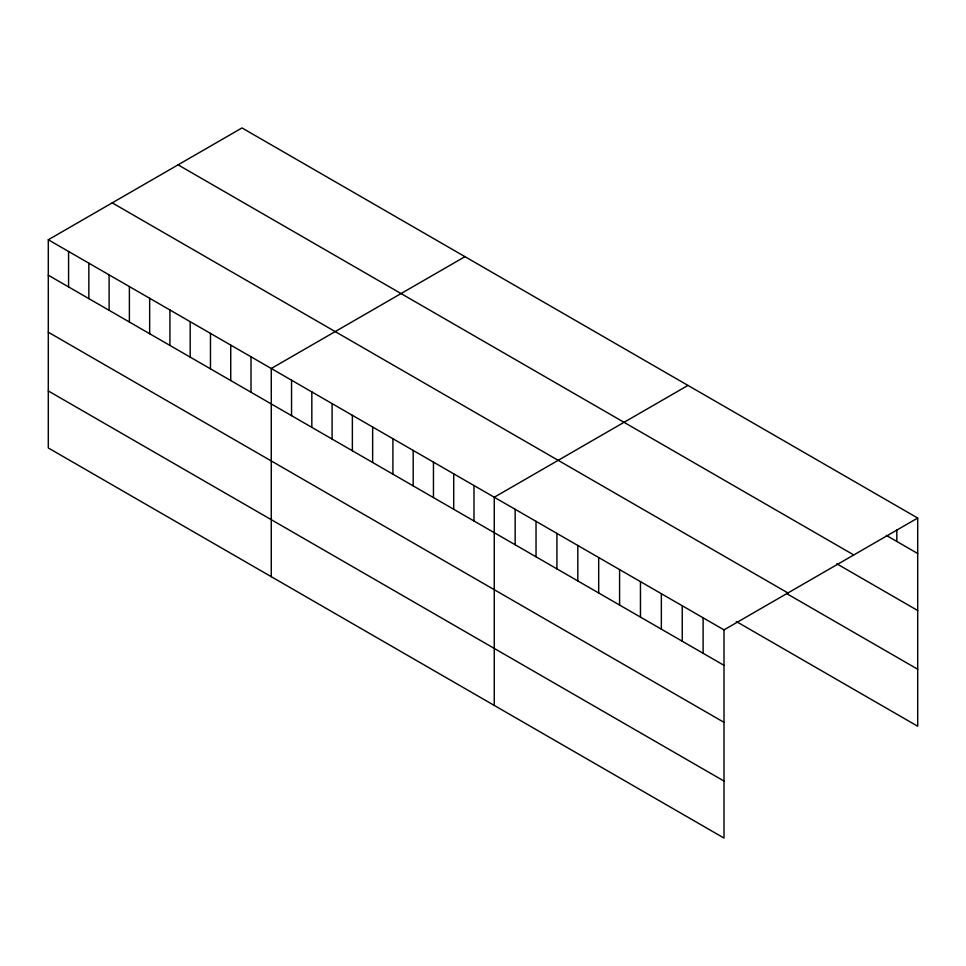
<?xml version="1.0" encoding="UTF-8"?>
<svg xmlns="http://www.w3.org/2000/svg" width="966" height="966" viewBox="0 0 966 966"><rect width="100%" height="100%" fill="white"/><g stroke="black" fill="none" stroke-linecap="round" stroke-linejoin="round"><path stroke-width="1.45" d="M48.3 239.761L724.005 629.88L724.005 838.065L48.3 447.958L48.3 239.761L241.995 127.935L917.7 518.042L917.7 726.239L736.261 621.488M464.972 256.666L271.277 368.493L271.277 576.69M687.961 385.41L494.266 497.236L494.266 705.434M724.005 629.88L917.7 518.042M886.377 535.418L917.7 553.506M178.07 164.836L853.775 554.955M836.773 563.782L917.7 610.5M112.225 202.86L787.93 592.967M787.169 593.873L917.7 669.233M48.3 275.213L724.005 665.332M48.3 332.219L724.005 722.339M48.3 390.952L724.005 781.059M896.81 529.622L896.81 541.443M703.115 617.817L703.115 653.27M682.237 605.754L682.237 641.219M661.348 593.704L661.348 629.156M640.458 581.641L640.458 617.093M619.58 569.59L619.58 605.042M598.691 557.527L598.691 592.979M577.813 545.464L577.813 580.928M556.923 533.413L556.923 568.865M536.033 521.35L536.033 556.802M515.156 509.299L515.156 544.752M473.992 485.536L473.992 520.988M453.718 473.835L453.718 509.287M433.456 462.122L433.456 497.575M413.182 450.422L413.182 485.874M392.908 438.721L392.908 474.173M372.635 427.02L372.635 462.473M352.373 415.308L352.373 450.76M332.099 403.607L332.099 439.059M311.825 391.906L311.825 427.358M291.551 380.206L291.551 415.658M251.015 356.792L251.015 392.244M230.741 345.091L230.741 380.544M210.467 333.391L210.467 368.843M190.193 321.69L190.193 357.142M169.931 309.977L169.931 345.43M149.658 298.277L149.658 333.729M129.384 286.576L129.384 322.028M109.11 274.875L109.11 310.327M88.848 263.163L88.848 298.627M68.574 251.462L68.574 286.914"/></g></svg>
